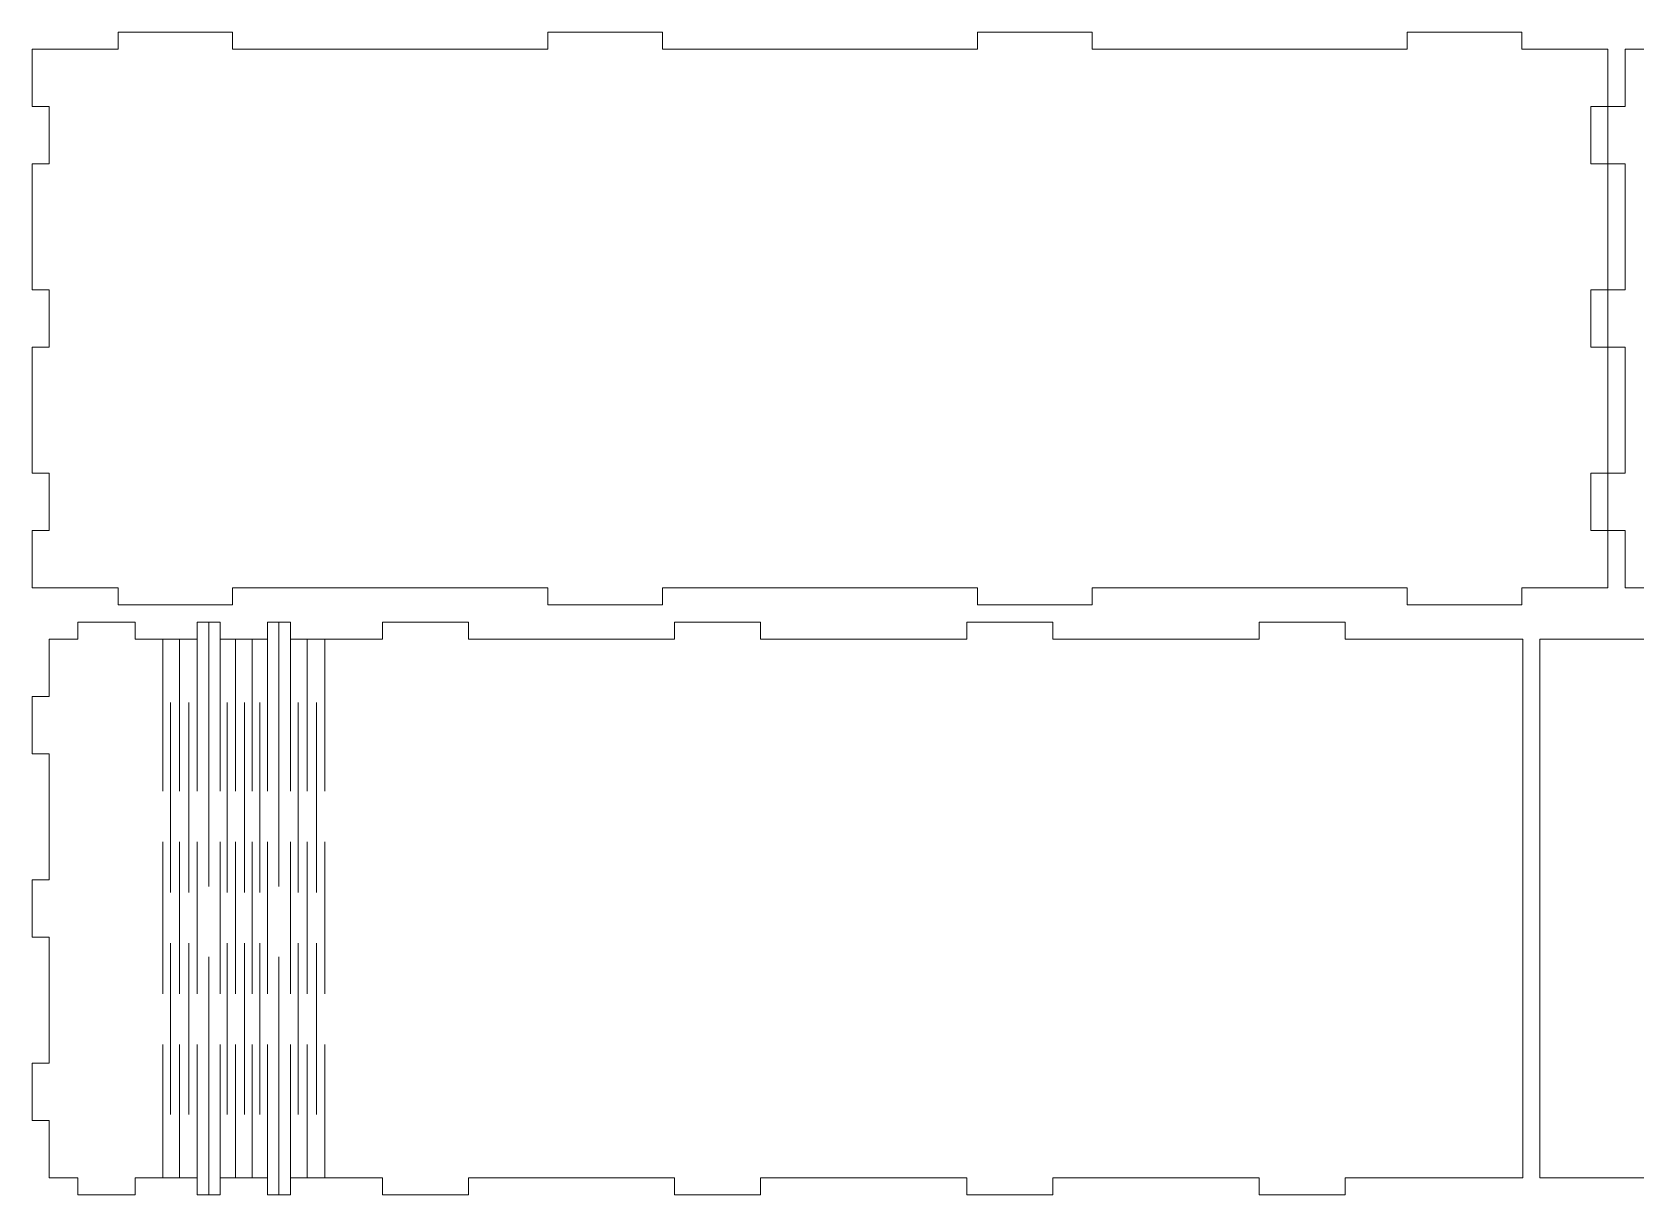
# Model space of a CAD drawing. Header units: millimetres. Extents: x -278 to 278, y -617 to 617.
# Drawn here: x -275 to 4.9, y -617.5 to -414.5 of the extents above; entities that cross this region are included whole.
import ezdxf

# ---------------------------------------------------------------- set-up
doc = ezdxf.new("R2010")
doc.units = ezdxf.units.MM
doc.header["$MEASUREMENT"] = 0
doc.layers.add('Camada 1', color=7, linetype='Continuous')

msp = doc.modelspace()

# ---------------------------------------------------------------- linework, layer by layer
at = {"layer": 'Camada 1', "color": 250, "lineweight": 20}
for points, knots in [([(0.0364, -427.4961), (0.0364, -427.4961), (0.0364, -417.4961), (0.0364, -417.4961), (0.0364, -417.4961), (0.0364, -417.4961), (-14.9636, -417.4961), (-14.9636, -417.4961), (-14.9636, -417.4961), (-14.9636, -417.4961), (-14.9636, -414.4961), (-14.9636, -414.4961), (-14.9636, -414.4961), (-14.9636, -414.4961), (-34.9636, -414.4961), (-34.9636, -414.4961), (-34.9636, -414.4961), (-34.9636, -414.4961), (-34.9636, -417.4961), (-34.9636, -417.4961), (-34.9636, -417.4961), (-34.9636, -417.4961), (-89.9636, -417.4961), (-89.9636, -417.4961), (-89.9636, -417.4961), (-89.9636, -417.4961), (-89.9636, -414.4961), (-89.9636, -414.4961), (-89.9636, -414.4961), (-89.9636, -414.4961), (-109.9636, -414.4961), (-109.9636, -414.4961), (-109.9636, -414.4961), (-109.9636, -414.4961), (-109.9636, -417.4961), (-109.9636, -417.4961), (-109.9636, -417.4961), (-109.9636, -417.4961), (-164.9636, -417.4961), (-164.9636, -417.4961), (-164.9636, -417.4961), (-164.9636, -417.4961), (-164.9636, -414.4961), (-164.9636, -414.4961), (-164.9636, -414.4961), (-164.9636, -414.4961), (-184.9636, -414.4961), (-184.9636, -414.4961), (-184.9636, -414.4961), (-184.9636, -414.4961), (-184.9636, -417.4961), (-184.9636, -417.4961), (-184.9636, -417.4961), (-184.9636, -417.4961), (-239.9636, -417.4961), (-239.9636, -417.4961), (-239.9636, -417.4961), (-239.9636, -417.4961), (-239.9636, -414.4961), (-239.9636, -414.4961), (-239.9636, -414.4961), (-239.9636, -414.4961), (-259.9636, -414.4961), (-259.9636, -414.4961), (-259.9636, -414.4961), (-259.9636, -414.4961), (-259.9636, -417.4961), (-259.9636, -417.4961), (-259.9636, -417.4961), (-259.9636, -417.4961), (-274.9636, -417.4961), (-274.9636, -417.4961), (-274.9636, -417.4961), (-274.9636, -417.4961), (-274.9636, -427.4961), (-274.9636, -427.4961), (-274.9636, -427.4961), (-274.9636, -427.4961), (-271.9636, -427.4961), (-271.9636, -427.4961), (-271.9636, -427.4961), (-271.9636, -427.4961), (-271.9636, -437.4961), (-271.9636, -437.4961), (-271.9636, -437.4961), (-271.9636, -437.4961), (-274.9636, -437.4961), (-274.9636, -437.4961), (-274.9636, -437.4961), (-274.9636, -437.4961), (-274.9636, -459.4961), (-274.9636, -459.4961), (-274.9636, -459.4961), (-274.9636, -459.4961), (-271.9636, -459.4961), (-271.9636, -459.4961), (-271.9636, -459.4961), (-271.9636, -459.4961), (-271.9636, -469.4961), (-271.9636, -469.4961), (-271.9636, -469.4961), (-271.9636, -469.4961), (-274.9636, -469.4961), (-274.9636, -469.4961), (-274.9636, -469.4961), (-274.9636, -469.4961), (-274.9636, -491.4961), (-274.9636, -491.4961), (-274.9636, -491.4961), (-274.9636, -491.4961), (-271.9636, -491.4961), (-271.9636, -491.4961), (-271.9636, -491.4961), (-271.9636, -491.4961), (-271.9636, -501.4961), (-271.9636, -501.4961), (-271.9636, -501.4961), (-271.9636, -501.4961), (-274.9636, -501.4961), (-274.9636, -501.4961), (-274.9636, -501.4961), (-274.9636, -501.4961), (-274.9636, -511.4961), (-274.9636, -511.4961), (-274.9636, -511.4961), (-274.9636, -511.4961), (-259.9636, -511.4961), (-259.9636, -511.4961), (-259.9636, -511.4961), (-259.9636, -511.4961), (-259.9636, -514.4961), (-259.9636, -514.4961), (-259.9636, -514.4961), (-259.9636, -514.4961), (-239.9636, -514.4961), (-239.9636, -514.4961), (-239.9636, -514.4961), (-239.9636, -514.4961), (-239.9636, -511.4961), (-239.9636, -511.4961), (-239.9636, -511.4961), (-239.9636, -511.4961), (-184.9636, -511.4961), (-184.9636, -511.4961), (-184.9636, -511.4961), (-184.9636, -511.4961), (-184.9636, -514.4961), (-184.9636, -514.4961), (-184.9636, -514.4961), (-184.9636, -514.4961), (-164.9636, -514.4961), (-164.9636, -514.4961), (-164.9636, -514.4961), (-164.9636, -514.4961), (-164.9636, -511.4961), (-164.9636, -511.4961), (-164.9636, -511.4961), (-164.9636, -511.4961), (-109.9636, -511.4961), (-109.9636, -511.4961), (-109.9636, -511.4961), (-109.9636, -511.4961), (-109.9636, -514.4961), (-109.9636, -514.4961), (-109.9636, -514.4961), (-109.9636, -514.4961), (-89.9636, -514.4961), (-89.9636, -514.4961), (-89.9636, -514.4961), (-89.9636, -514.4961), (-89.9636, -511.4961), (-89.9636, -511.4961), (-89.9636, -511.4961), (-89.9636, -511.4961), (-34.9636, -511.4961), (-34.9636, -511.4961), (-34.9636, -511.4961), (-34.9636, -511.4961), (-34.9636, -514.4961), (-34.9636, -514.4961), (-34.9636, -514.4961), (-34.9636, -514.4961), (-14.9636, -514.4961), (-14.9636, -514.4961), (-14.9636, -514.4961), (-14.9636, -514.4961), (-14.9636, -511.4961), (-14.9636, -511.4961), (-14.9636, -511.4961), (-14.9636, -511.4961), (0.0364, -511.4961), (0.0364, -511.4961), (0.0364, -511.4961), (0.0364, -511.4961), (0.0364, -501.4961), (0.0364, -501.4961), (0.0364, -501.4961), (0.0364, -501.4961), (-2.9636, -501.4961), (-2.9636, -501.4961), (-2.9636, -501.4961), (-2.9636, -501.4961), (-2.9636, -491.4961), (-2.9636, -491.4961), (-2.9636, -491.4961), (-2.9636, -491.4961), (0.0364, -491.4961), (0.0364, -491.4961), (0.0364, -491.4961), (0.0364, -491.4961), (0.0364, -469.4961), (0.0364, -469.4961), (0.0364, -469.4961), (0.0364, -469.4961), (-2.9636, -469.4961), (-2.9636, -469.4961), (-2.9636, -469.4961), (-2.9636, -469.4961), (-2.9636, -459.4961), (-2.9636, -459.4961), (-2.9636, -459.4961), (-2.9636, -459.4961), (0.0364, -459.4961), (0.0364, -459.4961), (0.0364, -459.4961), (0.0364, -459.4961), (0.0364, -437.4961), (0.0364, -437.4961), (0.0364, -437.4961), (0.0364, -437.4961), (-2.9636, -437.4961), (-2.9636, -437.4961), (-2.9636, -437.4961), (-2.9636, -437.4961), (-2.9636, -427.4961), (-2.9636, -427.4961), (-2.9636, -427.4961), (-2.9636, -427.4961), (0.0364, -427.4961), (0.0364, -427.4961)], [0, 0, 0, 0, 0.01639344, 0.01639344, 0.01639344, 0.01639344, 0.03278689, 0.03278689, 0.03278689, 0.03278689, 0.04918033, 0.04918033, 0.04918033, 0.04918033, 0.06557377, 0.06557377, 0.06557377, 0.06557377, 0.08196721, 0.08196721, 0.08196721, 0.08196721, 0.09836066, 0.09836066, 0.09836066, 0.09836066, 0.1147541, 0.1147541, 0.1147541, 0.1147541, 0.13114754, 0.13114754, 0.13114754, 0.13114754, 0.14754098, 0.14754098, 0.14754098, 0.14754098, 0.16393443, 0.16393443, 0.16393443, 0.16393443, 0.18032787, 0.18032787, 0.18032787, 0.18032787, 0.19672131, 0.19672131, 0.19672131, 0.19672131, 0.21311475, 0.21311475, 0.21311475, 0.21311475, 0.2295082, 0.2295082, 0.2295082, 0.2295082, 0.24590164, 0.24590164, 0.24590164, 0.24590164, 0.26229508, 0.26229508, 0.26229508, 0.26229508, 0.27868852, 0.27868852, 0.27868852, 0.27868852, 0.29508197, 0.29508197, 0.29508197, 0.29508197, 0.31147541, 0.31147541, 0.31147541, 0.31147541, 0.32786885, 0.32786885, 0.32786885, 0.32786885, 0.3442623, 0.3442623, 0.3442623, 0.3442623, 0.36065574, 0.36065574, 0.36065574, 0.36065574, 0.37704918, 0.37704918, 0.37704918, 0.37704918, 0.39344262, 0.39344262, 0.39344262, 0.39344262, 0.40983607, 0.40983607, 0.40983607, 0.40983607, 0.42622951, 0.42622951, 0.42622951, 0.42622951, 0.44262295, 0.44262295, 0.44262295, 0.44262295, 0.45901639, 0.45901639, 0.45901639, 0.45901639, 0.47540984, 0.47540984, 0.47540984, 0.47540984, 0.49180328, 0.49180328, 0.49180328, 0.49180328, 0.50819672, 0.50819672, 0.50819672, 0.50819672, 0.52459016, 0.52459016, 0.52459016, 0.52459016, 0.54098361, 0.54098361, 0.54098361, 0.54098361, 0.55737705, 0.55737705, 0.55737705, 0.55737705, 0.57377049, 0.57377049, 0.57377049, 0.57377049, 0.59016393, 0.59016393, 0.59016393, 0.59016393, 0.60655738, 0.60655738, 0.60655738, 0.60655738, 0.62295082, 0.62295082, 0.62295082, 0.62295082, 0.63934426, 0.63934426, 0.63934426, 0.63934426, 0.6557377, 0.6557377, 0.6557377, 0.6557377, 0.67213115, 0.67213115, 0.67213115, 0.67213115, 0.68852459, 0.68852459, 0.68852459, 0.68852459, 0.70491803, 0.70491803, 0.70491803, 0.70491803, 0.72131148, 0.72131148, 0.72131148, 0.72131148, 0.73770492, 0.73770492, 0.73770492, 0.73770492, 0.75409836, 0.75409836, 0.75409836, 0.75409836, 0.7704918, 0.7704918, 0.7704918, 0.7704918, 0.78688525, 0.78688525, 0.78688525, 0.78688525, 0.80327869, 0.80327869, 0.80327869, 0.80327869, 0.81967213, 0.81967213, 0.81967213, 0.81967213, 0.83606557, 0.83606557, 0.83606557, 0.83606557, 0.85245902, 0.85245902, 0.85245902, 0.85245902, 0.86885246, 0.86885246, 0.86885246, 0.86885246, 0.8852459, 0.8852459, 0.8852459, 0.8852459, 0.90163934, 0.90163934, 0.90163934, 0.90163934, 0.91803279, 0.91803279, 0.91803279, 0.91803279, 0.93442623, 0.93442623, 0.93442623, 0.93442623, 0.95081967, 0.95081967, 0.95081967, 0.95081967, 0.96721311, 0.96721311, 0.96721311, 0.96721311, 1, 1, 1, 1]), ([(136.6164, -469.4961), (136.6164, -469.4961), (136.6164, -459.4961), (136.6164, -459.4961), (136.6164, -459.4961), (136.6164, -459.4961), (133.6164, -459.4961), (133.6164, -459.4961), (133.6164, -459.4961), (133.6164, -459.4961), (133.6164, -437.4961), (133.6164, -437.4961), (133.6164, -437.4961), (133.6164, -437.4961), (136.6164, -437.4961), (136.6164, -437.4961), (136.6164, -437.4961), (136.6164, -437.4961), (136.6164, -427.4961), (136.6164, -427.4961), (136.6164, -427.4961), (136.6164, -427.4961), (133.6164, -427.4961), (133.6164, -427.4961), (133.6164, -427.4961), (133.6164, -427.4961), (133.6164, -417.4961), (133.6164, -417.4961), (133.6164, -417.4961), (133.6164, -417.4961), (126.6164, -417.4961), (126.6164, -417.4961), (126.6164, -417.4961), (126.6164, -417.4961), (126.6164, -414.4961), (126.6164, -414.4961), (126.6164, -414.4961), (126.6164, -414.4961), (111.6164, -414.4961), (111.6164, -414.4961), (111.6164, -414.4961), (111.6164, -414.4961), (111.6164, -417.4961), (111.6164, -417.4961), (111.6164, -417.4961), (77.2712, -417.4961), (59.3816, -417.4961), (25.0364, -417.4961), (25.0364, -417.4961), (25.0364, -417.4961), (25.0364, -414.4961), (25.0364, -414.4961), (25.0364, -414.4961), (25.0364, -414.4961), (10.0364, -414.4961), (10.0364, -414.4961), (10.0364, -414.4961), (10.0364, -414.4961), (10.0364, -417.4961), (10.0364, -417.4961), (10.0364, -417.4961), (10.0364, -417.4961), (3.0364, -417.4961), (3.0364, -417.4961), (3.0364, -417.4961), (3.0364, -417.4961), (3.0364, -427.4961), (3.0364, -427.4961), (3.0364, -427.4961), (3.0364, -427.4961), (0.0364, -427.4961), (0.0364, -427.4961), (0.0364, -427.4961), (0.0364, -427.4961), (0.0364, -437.4961), (0.0364, -437.4961), (0.0364, -437.4961), (0.0364, -437.4961), (3.0364, -437.4961), (3.0364, -437.4961), (3.0364, -437.4961), (3.0364, -437.4961), (3.0364, -459.4961), (3.0364, -459.4961), (3.0364, -459.4961), (3.0364, -459.4961), (0.0364, -459.4961), (0.0364, -459.4961), (0.0364, -459.4961), (0.0364, -459.4961), (0.0364, -469.4961), (0.0364, -469.4961), (0.0364, -469.4961), (0.0364, -469.4961), (3.0364, -469.4961), (3.0364, -469.4961), (3.0364, -469.4961), (3.0364, -469.4961), (3.0364, -491.4961), (3.0364, -491.4961), (3.0364, -491.4961), (3.0364, -491.4961), (0.0364, -491.4961), (0.0364, -491.4961), (0.0364, -491.4961), (0.0364, -491.4961), (0.0364, -501.4961), (0.0364, -501.4961), (0.0364, -501.4961), (0.0364, -501.4961), (3.0364, -501.4961), (3.0364, -501.4961), (3.0364, -501.4961), (3.0364, -501.4961), (3.0364, -511.4961), (3.0364, -511.4961), (3.0364, -511.4961), (3.0364, -511.4961), (10.0364, -511.4961), (10.0364, -511.4961), (10.0364, -511.4961), (10.0364, -511.4961), (10.0364, -514.4961), (10.0364, -514.4961), (10.0364, -514.4961), (10.0364, -514.4961), (25.0364, -514.4961), (25.0364, -514.4961), (25.0364, -514.4961), (25.0364, -514.4961), (25.0364, -511.4961), (25.0364, -511.4961), (25.0364, -511.4961), (59.3816, -511.4961), (77.2712, -511.4961), (111.6164, -511.4961), (111.6164, -511.4961), (111.6164, -511.4961), (111.6164, -514.4961), (111.6164, -514.4961), (111.6164, -514.4961), (111.6164, -514.4961), (126.6164, -514.4961), (126.6164, -514.4961), (126.6164, -514.4961), (126.6164, -514.4961), (126.6164, -511.4961), (126.6164, -511.4961), (126.6164, -511.4961), (126.6164, -511.4961), (133.6164, -511.4961), (133.6164, -511.4961), (133.6164, -511.4961), (133.6164, -511.4961), (133.6164, -501.4961), (133.6164, -501.4961), (133.6164, -501.4961), (133.6164, -501.4961), (136.6164, -501.4961), (136.6164, -501.4961), (136.6164, -501.4961), (136.6164, -501.4961), (136.6164, -491.4961), (136.6164, -491.4961), (136.6164, -491.4961), (136.6164, -491.4961), (133.6164, -491.4961), (133.6164, -491.4961), (133.6164, -491.4961), (133.6164, -491.4961), (133.6164, -469.4961), (133.6164, -469.4961), (133.6164, -469.4961), (133.6164, -469.4961), (136.6164, -469.4961), (136.6164, -469.4961)], [0, 0, 0, 0, 0.02222222, 0.02222222, 0.02222222, 0.02222222, 0.04444444, 0.04444444, 0.04444444, 0.04444444, 0.06666667, 0.06666667, 0.06666667, 0.06666667, 0.08888889, 0.08888889, 0.08888889, 0.08888889, 0.11111111, 0.11111111, 0.11111111, 0.11111111, 0.13333333, 0.13333333, 0.13333333, 0.13333333, 0.15555556, 0.15555556, 0.15555556, 0.15555556, 0.17777778, 0.17777778, 0.17777778, 0.17777778, 0.2, 0.2, 0.2, 0.2, 0.22222222, 0.22222222, 0.22222222, 0.22222222, 0.24444444, 0.24444444, 0.24444444, 0.24444444, 0.26666667, 0.26666667, 0.26666667, 0.26666667, 0.28888889, 0.28888889, 0.28888889, 0.28888889, 0.31111111, 0.31111111, 0.31111111, 0.31111111, 0.33333333, 0.33333333, 0.33333333, 0.33333333, 0.35555556, 0.35555556, 0.35555556, 0.35555556, 0.37777778, 0.37777778, 0.37777778, 0.37777778, 0.4, 0.4, 0.4, 0.4, 0.42222222, 0.42222222, 0.42222222, 0.42222222, 0.44444444, 0.44444444, 0.44444444, 0.44444444, 0.46666667, 0.46666667, 0.46666667, 0.46666667, 0.48888889, 0.48888889, 0.48888889, 0.48888889, 0.51111111, 0.51111111, 0.51111111, 0.51111111, 0.53333333, 0.53333333, 0.53333333, 0.53333333, 0.55555556, 0.55555556, 0.55555556, 0.55555556, 0.57777778, 0.57777778, 0.57777778, 0.57777778, 0.6, 0.6, 0.6, 0.6, 0.62222222, 0.62222222, 0.62222222, 0.62222222, 0.64444444, 0.64444444, 0.64444444, 0.64444444, 0.66666667, 0.66666667, 0.66666667, 0.66666667, 0.68888889, 0.68888889, 0.68888889, 0.68888889, 0.71111111, 0.71111111, 0.71111111, 0.71111111, 0.73333333, 0.73333333, 0.73333333, 0.73333333, 0.75555556, 0.75555556, 0.75555556, 0.75555556, 0.77777778, 0.77777778, 0.77777778, 0.77777778, 0.8, 0.8, 0.8, 0.8, 0.82222222, 0.82222222, 0.82222222, 0.82222222, 0.84444444, 0.84444444, 0.84444444, 0.84444444, 0.86666667, 0.86666667, 0.86666667, 0.86666667, 0.88888889, 0.88888889, 0.88888889, 0.88888889, 0.91111111, 0.91111111, 0.91111111, 0.91111111, 0.93333333, 0.93333333, 0.93333333, 0.93333333, 0.95555556, 0.95555556, 0.95555556, 0.95555556, 1, 1, 1, 1]), ([(-271.9636, -604.4961), (-271.9636, -604.4961), (-271.9636, -614.4961), (-271.9636, -614.4961), (-271.9636, -614.4961), (-271.9636, -614.4961), (-266.9636, -614.4961), (-266.9636, -614.4961), (-266.9636, -614.4961), (-266.9636, -614.4961), (-266.9636, -617.4961), (-266.9636, -617.4961), (-266.9636, -617.4961), (-266.9636, -617.4961), (-256.9636, -617.4961), (-256.9636, -617.4961), (-256.9636, -617.4961), (-256.9636, -617.4961), (-256.9636, -614.4961), (-256.9636, -614.4961), (-256.9636, -614.4961), (-256.9636, -614.4961), (-246.1333, -614.4961), (-246.1333, -614.4961), (-246.1333, -614.4961), (-246.1333, -614.4961), (-246.1333, -617.4961), (-246.1333, -617.4961), (-246.1333, -617.4961), (-246.1333, -617.4961), (-242.1139, -617.4961), (-242.1139, -617.4961), (-242.1139, -617.4961), (-242.1139, -617.4961), (-242.1139, -614.4961), (-242.1139, -614.4961), (-242.1139, -614.4961), (-242.1139, -614.4961), (-233.8896, -614.4961), (-233.8896, -614.4961), (-233.8896, -614.4961), (-233.8896, -614.4961), (-233.8896, -617.4961), (-233.8896, -617.4961), (-233.8896, -617.4961), (-233.8896, -617.4961), (-229.8702, -617.4961), (-229.8702, -617.4961), (-229.8702, -617.4961), (-229.8702, -617.4961), (-229.8702, -614.4961), (-229.8702, -614.4961), (-229.8702, -614.4961), (-229.8702, -614.4961), (-213.8253, -614.4961), (-213.8253, -614.4961), (-213.8253, -614.4961), (-213.8253, -614.4961), (-213.8253, -617.4961), (-213.8253, -617.4961), (-213.8253, -617.4961), (-213.8253, -617.4961), (-198.8253, -617.4961), (-198.8253, -617.4961), (-198.8253, -617.4961), (-198.8253, -617.4961), (-198.8253, -614.4961), (-198.8253, -614.4961), (-198.8253, -614.4961), (-198.8253, -614.4961), (-162.8253, -614.4961), (-162.8253, -614.4961), (-162.8253, -614.4961), (-162.8253, -614.4961), (-162.8253, -617.4961), (-162.8253, -617.4961), (-162.8253, -617.4961), (-162.8253, -617.4961), (-147.8253, -617.4961), (-147.8253, -617.4961), (-147.8253, -617.4961), (-147.8253, -617.4961), (-147.8253, -614.4961), (-147.8253, -614.4961), (-147.8253, -614.4961), (-147.8253, -614.4961), (-111.8253, -614.4961), (-111.8253, -614.4961), (-111.8253, -614.4961), (-111.8253, -614.4961), (-111.8253, -617.4961), (-111.8253, -617.4961), (-111.8253, -617.4961), (-111.8253, -617.4961), (-96.8253, -617.4961), (-96.8253, -617.4961), (-96.8253, -617.4961), (-96.8253, -617.4961), (-96.8253, -614.4961), (-96.8253, -614.4961), (-96.8253, -614.4961), (-96.8253, -614.4961), (-60.8253, -614.4961), (-60.8253, -614.4961), (-60.8253, -614.4961), (-60.8253, -614.4961), (-60.8253, -617.4961), (-60.8253, -617.4961), (-60.8253, -617.4961), (-60.8253, -617.4961), (-45.8253, -617.4961), (-45.8253, -617.4961), (-45.8253, -617.4961), (-45.8253, -617.4961), (-45.8253, -614.4961), (-45.8253, -614.4961), (-45.8253, -614.4961), (-21.6729, -614.4961), (-37.1387, -614.4961), (-14.8253, -614.4961), (-14.8253, -614.4961), (-14.8253, -583.265), (-14.8253, -551.7272), (-14.8253, -520.4961), (-14.8253, -520.4961), (-37.1387, -520.4961), (-21.6729, -520.4961), (-45.8253, -520.4961), (-45.8253, -520.4961), (-45.8253, -520.4961), (-45.8253, -517.4961), (-45.8253, -517.4961), (-45.8253, -517.4961), (-45.8253, -517.4961), (-60.8253, -517.4961), (-60.8253, -517.4961), (-60.8253, -517.4961), (-60.8253, -517.4961), (-60.8253, -520.4961), (-60.8253, -520.4961), (-60.8253, -520.4961), (-60.8253, -520.4961), (-96.8253, -520.4961), (-96.8253, -520.4961), (-96.8253, -520.4961), (-96.8253, -520.4961), (-96.8253, -517.4961), (-96.8253, -517.4961), (-96.8253, -517.4961), (-96.8253, -517.4961), (-111.8253, -517.4961), (-111.8253, -517.4961), (-111.8253, -517.4961), (-111.8253, -517.4961), (-111.8253, -520.4961), (-111.8253, -520.4961), (-111.8253, -520.4961), (-111.8253, -520.4961), (-147.8253, -520.4961), (-147.8253, -520.4961), (-147.8253, -520.4961), (-147.8253, -520.4961), (-147.8253, -517.4961), (-147.8253, -517.4961), (-147.8253, -517.4961), (-147.8253, -517.4961), (-162.8253, -517.4961), (-162.8253, -517.4961), (-162.8253, -517.4961), (-162.8253, -517.4961), (-162.8253, -520.4961), (-162.8253, -520.4961), (-162.8253, -520.4961), (-162.8253, -520.4961), (-198.8253, -520.4961), (-198.8253, -520.4961), (-198.8253, -520.4961), (-198.8253, -520.4961), (-198.8253, -517.4961), (-198.8253, -517.4961), (-198.8253, -517.4961), (-198.8253, -517.4961), (-213.8253, -517.4961), (-213.8253, -517.4961), (-213.8253, -517.4961), (-213.8253, -517.4961), (-213.8253, -520.4961), (-213.8253, -520.4961), (-213.8253, -520.4961), (-213.8253, -520.4961), (-229.8702, -520.4961), (-229.8702, -520.4961), (-229.8702, -520.4961), (-229.8702, -520.4961), (-229.8702, -517.4961), (-229.8702, -517.4961), (-229.8702, -517.4961), (-229.8702, -517.4961), (-233.8896, -517.4961), (-233.8896, -517.4961), (-233.8896, -517.4961), (-233.8896, -517.4961), (-233.8896, -520.4961), (-233.8896, -520.4961), (-233.8896, -520.4961), (-233.8896, -520.4961), (-242.1139, -520.4961), (-242.1139, -520.4961), (-242.1139, -520.4961), (-242.1139, -520.4961), (-242.1139, -517.4961), (-242.1139, -517.4961), (-242.1139, -517.4961), (-242.1139, -517.4961), (-246.1333, -517.4961), (-246.1333, -517.4961), (-246.1333, -517.4961), (-246.1333, -517.4961), (-246.1333, -520.4961), (-246.1333, -520.4961), (-246.1333, -520.4961), (-246.1333, -520.4961), (-256.9636, -520.4961), (-256.9636, -520.4961), (-256.9636, -520.4961), (-256.9636, -520.4961), (-256.9636, -517.4961), (-256.9636, -517.4961), (-256.9636, -517.4961), (-256.9636, -517.4961), (-266.9636, -517.4961), (-266.9636, -517.4961), (-266.9636, -517.4961), (-266.9636, -517.4961), (-266.9636, -520.4961), (-266.9636, -520.4961), (-266.9636, -520.4961), (-266.9636, -520.4961), (-271.9636, -520.4961), (-271.9636, -520.4961), (-271.9636, -520.4961), (-271.9636, -520.4961), (-271.9636, -530.4961), (-271.9636, -530.4961), (-271.9636, -530.4961), (-271.9636, -530.4961), (-274.9636, -530.4961), (-274.9636, -530.4961), (-274.9636, -530.4961), (-274.9636, -530.4961), (-274.9636, -540.4961), (-274.9636, -540.4961), (-274.9636, -540.4961), (-274.9636, -540.4961), (-271.9636, -540.4961), (-271.9636, -540.4961), (-271.9636, -540.4961), (-271.9636, -540.4961), (-271.9636, -562.4961), (-271.9636, -562.4961), (-271.9636, -562.4961), (-271.9636, -562.4961), (-274.9636, -562.4961), (-274.9636, -562.4961), (-274.9636, -562.4961), (-274.9636, -562.4961), (-274.9636, -572.4961), (-274.9636, -572.4961), (-274.9636, -572.4961), (-274.9636, -572.4961), (-271.9636, -572.4961), (-271.9636, -572.4961), (-271.9636, -572.4961), (-271.9636, -572.4961), (-271.9636, -594.4961), (-271.9636, -594.4961), (-271.9636, -594.4961), (-271.9636, -594.4961), (-274.9636, -594.4961), (-274.9636, -594.4961), (-274.9636, -594.4961), (-274.9636, -594.4961), (-274.9636, -604.4961), (-274.9636, -604.4961), (-274.9636, -604.4961), (-274.9636, -604.4961), (-271.9636, -604.4961), (-271.9636, -604.4961)], [0, 0, 0, 0, 0.01369863, 0.01369863, 0.01369863, 0.01369863, 0.02739726, 0.02739726, 0.02739726, 0.02739726, 0.04109589, 0.04109589, 0.04109589, 0.04109589, 0.05479452, 0.05479452, 0.05479452, 0.05479452, 0.06849315, 0.06849315, 0.06849315, 0.06849315, 0.08219178, 0.08219178, 0.08219178, 0.08219178, 0.09589041, 0.09589041, 0.09589041, 0.09589041, 0.10958904, 0.10958904, 0.10958904, 0.10958904, 0.12328767, 0.12328767, 0.12328767, 0.12328767, 0.1369863, 0.1369863, 0.1369863, 0.1369863, 0.15068493, 0.15068493, 0.15068493, 0.15068493, 0.16438356, 0.16438356, 0.16438356, 0.16438356, 0.17808219, 0.17808219, 0.17808219, 0.17808219, 0.19178082, 0.19178082, 0.19178082, 0.19178082, 0.20547945, 0.20547945, 0.20547945, 0.20547945, 0.21917808, 0.21917808, 0.21917808, 0.21917808, 0.23287671, 0.23287671, 0.23287671, 0.23287671, 0.24657534, 0.24657534, 0.24657534, 0.24657534, 0.26027397, 0.26027397, 0.26027397, 0.26027397, 0.2739726, 0.2739726, 0.2739726, 0.2739726, 0.28767123, 0.28767123, 0.28767123, 0.28767123, 0.30136986, 0.30136986, 0.30136986, 0.30136986, 0.31506849, 0.31506849, 0.31506849, 0.31506849, 0.32876712, 0.32876712, 0.32876712, 0.32876712, 0.34246575, 0.34246575, 0.34246575, 0.34246575, 0.35616438, 0.35616438, 0.35616438, 0.35616438, 0.36986301, 0.36986301, 0.36986301, 0.36986301, 0.38356164, 0.38356164, 0.38356164, 0.38356164, 0.39726027, 0.39726027, 0.39726027, 0.39726027, 0.4109589, 0.4109589, 0.4109589, 0.4109589, 0.42465753, 0.42465753, 0.42465753, 0.42465753, 0.43835616, 0.43835616, 0.43835616, 0.43835616, 0.45205479, 0.45205479, 0.45205479, 0.45205479, 0.46575342, 0.46575342, 0.46575342, 0.46575342, 0.47945205, 0.47945205, 0.47945205, 0.47945205, 0.49315068, 0.49315068, 0.49315068, 0.49315068, 0.50684932, 0.50684932, 0.50684932, 0.50684932, 0.52054795, 0.52054795, 0.52054795, 0.52054795, 0.53424658, 0.53424658, 0.53424658, 0.53424658, 0.54794521, 0.54794521, 0.54794521, 0.54794521, 0.56164384, 0.56164384, 0.56164384, 0.56164384, 0.57534247, 0.57534247, 0.57534247, 0.57534247, 0.5890411, 0.5890411, 0.5890411, 0.5890411, 0.60273973, 0.60273973, 0.60273973, 0.60273973, 0.61643836, 0.61643836, 0.61643836, 0.61643836, 0.63013699, 0.63013699, 0.63013699, 0.63013699, 0.64383562, 0.64383562, 0.64383562, 0.64383562, 0.65753425, 0.65753425, 0.65753425, 0.65753425, 0.67123288, 0.67123288, 0.67123288, 0.67123288, 0.68493151, 0.68493151, 0.68493151, 0.68493151, 0.69863014, 0.69863014, 0.69863014, 0.69863014, 0.71232877, 0.71232877, 0.71232877, 0.71232877, 0.7260274, 0.7260274, 0.7260274, 0.7260274, 0.73972603, 0.73972603, 0.73972603, 0.73972603, 0.75342466, 0.75342466, 0.75342466, 0.75342466, 0.76712329, 0.76712329, 0.76712329, 0.76712329, 0.78082192, 0.78082192, 0.78082192, 0.78082192, 0.79452055, 0.79452055, 0.79452055, 0.79452055, 0.80821918, 0.80821918, 0.80821918, 0.80821918, 0.82191781, 0.82191781, 0.82191781, 0.82191781, 0.83561644, 0.83561644, 0.83561644, 0.83561644, 0.84931507, 0.84931507, 0.84931507, 0.84931507, 0.8630137, 0.8630137, 0.8630137, 0.8630137, 0.87671233, 0.87671233, 0.87671233, 0.87671233, 0.89041096, 0.89041096, 0.89041096, 0.89041096, 0.90410959, 0.90410959, 0.90410959, 0.90410959, 0.91780822, 0.91780822, 0.91780822, 0.91780822, 0.93150685, 0.93150685, 0.93150685, 0.93150685, 0.94520548, 0.94520548, 0.94520548, 0.94520548, 0.95890411, 0.95890411, 0.95890411, 0.95890411, 0.97260274, 0.97260274, 0.97260274, 0.97260274, 1, 1, 1, 1]), ([(245.313, -604.4961), (245.313, -604.4961), (245.313, -614.4961), (245.313, -614.4961), (245.313, -614.4961), (245.313, -614.4961), (240.313, -614.4961), (240.313, -614.4961), (240.313, -614.4961), (240.313, -614.4961), (240.313, -617.4961), (240.313, -617.4961), (240.313, -617.4961), (240.313, -617.4961), (230.313, -617.4961), (230.313, -617.4961), (230.313, -617.4961), (230.313, -617.4961), (230.313, -614.4961), (230.313, -614.4961), (230.313, -614.4961), (230.313, -614.4961), (219.4827, -614.4961), (219.4827, -614.4961), (219.4827, -614.4961), (219.4827, -614.4961), (219.4827, -617.4961), (219.4827, -617.4961), (219.4827, -617.4961), (219.4827, -617.4961), (215.4633, -617.4961), (215.4633, -617.4961), (215.4633, -617.4961), (215.4633, -617.4961), (215.4633, -614.4961), (215.4633, -614.4961), (215.4633, -614.4961), (215.4633, -614.4961), (207.239, -614.4961), (207.239, -614.4961), (207.239, -614.4961), (207.239, -614.4961), (207.239, -617.4961), (207.239, -617.4961), (207.239, -617.4961), (207.239, -617.4961), (203.2196, -617.4961), (203.2196, -617.4961), (203.2196, -617.4961), (203.2196, -617.4961), (203.2196, -614.4961), (203.2196, -614.4961), (203.2196, -614.4961), (203.2196, -614.4961), (187.1747, -614.4961), (187.1747, -614.4961), (187.1747, -614.4961), (187.1747, -614.4961), (187.1747, -617.4961), (187.1747, -617.4961), (187.1747, -617.4961), (187.1747, -617.4961), (172.1747, -617.4961), (172.1747, -617.4961), (172.1747, -617.4961), (172.1747, -617.4961), (172.1747, -614.4961), (172.1747, -614.4961), (172.1747, -614.4961), (172.1747, -614.4961), (136.1747, -614.4961), (136.1747, -614.4961), (136.1747, -614.4961), (136.1747, -614.4961), (136.1747, -617.4961), (136.1747, -617.4961), (136.1747, -617.4961), (136.1747, -617.4961), (121.1747, -617.4961), (121.1747, -617.4961), (121.1747, -617.4961), (121.1747, -617.4961), (121.1747, -614.4961), (121.1747, -614.4961), (121.1747, -614.4961), (121.1747, -614.4961), (85.1747, -614.4961), (85.1747, -614.4961), (85.1747, -614.4961), (85.1747, -614.4961), (85.1747, -617.4961), (85.1747, -617.4961), (85.1747, -617.4961), (85.1747, -617.4961), (70.1747, -617.4961), (70.1747, -617.4961), (70.1747, -617.4961), (70.1747, -617.4961), (70.1747, -614.4961), (70.1747, -614.4961), (70.1747, -614.4961), (70.1747, -614.4961), (34.1747, -614.4961), (34.1747, -614.4961), (34.1747, -614.4961), (34.1747, -614.4961), (34.1747, -617.4961), (34.1747, -617.4961), (34.1747, -617.4961), (34.1747, -617.4961), (19.1747, -617.4961), (19.1747, -617.4961), (19.1747, -617.4961), (19.1747, -617.4961), (19.1747, -614.4961), (19.1747, -614.4961), (19.1747, -614.4961), (-4.9777, -614.4961), (10.4881, -614.4961), (-11.8253, -614.4961), (-11.8253, -614.4961), (-11.8253, -583.265), (-11.8253, -551.7272), (-11.8253, -520.4961), (-11.8253, -520.4961), (10.4881, -520.4961), (-4.9777, -520.4961), (19.1747, -520.4961), (19.1747, -520.4961), (19.1747, -520.4961), (19.1747, -517.4961), (19.1747, -517.4961), (19.1747, -517.4961), (19.1747, -517.4961), (34.1747, -517.4961), (34.1747, -517.4961), (34.1747, -517.4961), (34.1747, -517.4961), (34.1747, -520.4961), (34.1747, -520.4961), (34.1747, -520.4961), (34.1747, -520.4961), (70.1747, -520.4961), (70.1747, -520.4961), (70.1747, -520.4961), (70.1747, -520.4961), (70.1747, -517.4961), (70.1747, -517.4961), (70.1747, -517.4961), (70.1747, -517.4961), (85.1747, -517.4961), (85.1747, -517.4961), (85.1747, -517.4961), (85.1747, -517.4961), (85.1747, -520.4961), (85.1747, -520.4961), (85.1747, -520.4961), (85.1747, -520.4961), (121.1747, -520.4961), (121.1747, -520.4961), (121.1747, -520.4961), (121.1747, -520.4961), (121.1747, -517.4961), (121.1747, -517.4961), (121.1747, -517.4961), (121.1747, -517.4961), (136.1747, -517.4961), (136.1747, -517.4961), (136.1747, -517.4961), (136.1747, -517.4961), (136.1747, -520.4961), (136.1747, -520.4961), (136.1747, -520.4961), (136.1747, -520.4961), (172.1747, -520.4961), (172.1747, -520.4961), (172.1747, -520.4961), (172.1747, -520.4961), (172.1747, -517.4961), (172.1747, -517.4961), (172.1747, -517.4961), (172.1747, -517.4961), (187.1747, -517.4961), (187.1747, -517.4961), (187.1747, -517.4961), (187.1747, -517.4961), (187.1747, -520.4961), (187.1747, -520.4961), (187.1747, -520.4961), (187.1747, -520.4961), (203.2196, -520.4961), (203.2196, -520.4961), (203.2196, -520.4961), (203.2196, -520.4961), (203.2196, -517.4961), (203.2196, -517.4961), (203.2196, -517.4961), (203.2196, -517.4961), (207.239, -517.4961), (207.239, -517.4961), (207.239, -517.4961), (207.239, -517.4961), (207.239, -520.4961), (207.239, -520.4961), (207.239, -520.4961), (207.239, -520.4961), (215.4633, -520.4961), (215.4633, -520.4961), (215.4633, -520.4961), (215.4633, -520.4961), (215.4633, -517.4961), (215.4633, -517.4961), (215.4633, -517.4961), (215.4633, -517.4961), (219.4827, -517.4961), (219.4827, -517.4961), (219.4827, -517.4961), (219.4827, -517.4961), (219.4827, -520.4961), (219.4827, -520.4961), (219.4827, -520.4961), (219.4827, -520.4961), (230.313, -520.4961), (230.313, -520.4961), (230.313, -520.4961), (230.313, -520.4961), (230.313, -517.4961), (230.313, -517.4961), (230.313, -517.4961), (230.313, -517.4961), (240.313, -517.4961), (240.313, -517.4961), (240.313, -517.4961), (240.313, -517.4961), (240.313, -520.4961), (240.313, -520.4961), (240.313, -520.4961), (240.313, -520.4961), (245.313, -520.4961), (245.313, -520.4961), (245.313, -520.4961), (245.313, -520.4961), (245.313, -530.4961), (245.313, -530.4961), (245.313, -530.4961), (245.313, -530.4961), (248.313, -530.4961), (248.313, -530.4961), (248.313, -530.4961), (248.313, -530.4961), (248.313, -540.4961), (248.313, -540.4961), (248.313, -540.4961), (248.313, -540.4961), (245.313, -540.4961), (245.313, -540.4961), (245.313, -540.4961), (245.313, -540.4961), (245.313, -562.4961), (245.313, -562.4961), (245.313, -562.4961), (245.313, -562.4961), (248.313, -562.4961), (248.313, -562.4961), (248.313, -562.4961), (248.313, -562.4961), (248.313, -572.4961), (248.313, -572.4961), (248.313, -572.4961), (248.313, -572.4961), (245.313, -572.4961), (245.313, -572.4961), (245.313, -572.4961), (245.313, -572.4961), (245.313, -594.4961), (245.313, -594.4961), (245.313, -594.4961), (245.313, -594.4961), (248.313, -594.4961), (248.313, -594.4961), (248.313, -594.4961), (248.313, -594.4961), (248.313, -604.4961), (248.313, -604.4961), (248.313, -604.4961), (248.313, -604.4961), (245.313, -604.4961), (245.313, -604.4961)], [0, 0, 0, 0, 0.01369863, 0.01369863, 0.01369863, 0.01369863, 0.02739726, 0.02739726, 0.02739726, 0.02739726, 0.04109589, 0.04109589, 0.04109589, 0.04109589, 0.05479452, 0.05479452, 0.05479452, 0.05479452, 0.06849315, 0.06849315, 0.06849315, 0.06849315, 0.08219178, 0.08219178, 0.08219178, 0.08219178, 0.09589041, 0.09589041, 0.09589041, 0.09589041, 0.10958904, 0.10958904, 0.10958904, 0.10958904, 0.12328767, 0.12328767, 0.12328767, 0.12328767, 0.1369863, 0.1369863, 0.1369863, 0.1369863, 0.15068493, 0.15068493, 0.15068493, 0.15068493, 0.16438356, 0.16438356, 0.16438356, 0.16438356, 0.17808219, 0.17808219, 0.17808219, 0.17808219, 0.19178082, 0.19178082, 0.19178082, 0.19178082, 0.20547945, 0.20547945, 0.20547945, 0.20547945, 0.21917808, 0.21917808, 0.21917808, 0.21917808, 0.23287671, 0.23287671, 0.23287671, 0.23287671, 0.24657534, 0.24657534, 0.24657534, 0.24657534, 0.26027397, 0.26027397, 0.26027397, 0.26027397, 0.2739726, 0.2739726, 0.2739726, 0.2739726, 0.28767123, 0.28767123, 0.28767123, 0.28767123, 0.30136986, 0.30136986, 0.30136986, 0.30136986, 0.31506849, 0.31506849, 0.31506849, 0.31506849, 0.32876712, 0.32876712, 0.32876712, 0.32876712, 0.34246575, 0.34246575, 0.34246575, 0.34246575, 0.35616438, 0.35616438, 0.35616438, 0.35616438, 0.36986301, 0.36986301, 0.36986301, 0.36986301, 0.38356164, 0.38356164, 0.38356164, 0.38356164, 0.39726027, 0.39726027, 0.39726027, 0.39726027, 0.4109589, 0.4109589, 0.4109589, 0.4109589, 0.42465753, 0.42465753, 0.42465753, 0.42465753, 0.43835616, 0.43835616, 0.43835616, 0.43835616, 0.45205479, 0.45205479, 0.45205479, 0.45205479, 0.46575342, 0.46575342, 0.46575342, 0.46575342, 0.47945205, 0.47945205, 0.47945205, 0.47945205, 0.49315068, 0.49315068, 0.49315068, 0.49315068, 0.50684932, 0.50684932, 0.50684932, 0.50684932, 0.52054795, 0.52054795, 0.52054795, 0.52054795, 0.53424658, 0.53424658, 0.53424658, 0.53424658, 0.54794521, 0.54794521, 0.54794521, 0.54794521, 0.56164384, 0.56164384, 0.56164384, 0.56164384, 0.57534247, 0.57534247, 0.57534247, 0.57534247, 0.5890411, 0.5890411, 0.5890411, 0.5890411, 0.60273973, 0.60273973, 0.60273973, 0.60273973, 0.61643836, 0.61643836, 0.61643836, 0.61643836, 0.63013699, 0.63013699, 0.63013699, 0.63013699, 0.64383562, 0.64383562, 0.64383562, 0.64383562, 0.65753425, 0.65753425, 0.65753425, 0.65753425, 0.67123288, 0.67123288, 0.67123288, 0.67123288, 0.68493151, 0.68493151, 0.68493151, 0.68493151, 0.69863014, 0.69863014, 0.69863014, 0.69863014, 0.71232877, 0.71232877, 0.71232877, 0.71232877, 0.7260274, 0.7260274, 0.7260274, 0.7260274, 0.73972603, 0.73972603, 0.73972603, 0.73972603, 0.75342466, 0.75342466, 0.75342466, 0.75342466, 0.76712329, 0.76712329, 0.76712329, 0.76712329, 0.78082192, 0.78082192, 0.78082192, 0.78082192, 0.79452055, 0.79452055, 0.79452055, 0.79452055, 0.80821918, 0.80821918, 0.80821918, 0.80821918, 0.82191781, 0.82191781, 0.82191781, 0.82191781, 0.83561644, 0.83561644, 0.83561644, 0.83561644, 0.84931507, 0.84931507, 0.84931507, 0.84931507, 0.8630137, 0.8630137, 0.8630137, 0.8630137, 0.87671233, 0.87671233, 0.87671233, 0.87671233, 0.89041096, 0.89041096, 0.89041096, 0.89041096, 0.90410959, 0.90410959, 0.90410959, 0.90410959, 0.91780822, 0.91780822, 0.91780822, 0.91780822, 0.93150685, 0.93150685, 0.93150685, 0.93150685, 0.94520548, 0.94520548, 0.94520548, 0.94520548, 0.95890411, 0.95890411, 0.95890411, 0.95890411, 0.97260274, 0.97260274, 0.97260274, 0.97260274, 1, 1, 1, 1])]:
    msp.add_open_spline(points, degree=3, knots=knots, dxfattribs=at)
for points in [[(-244.1236, -517.4961), (-244.1236, -517.4961), (-244.1236, -563.6262), (-244.1236, -563.6262)], [(-231.8799, -517.4961), (-231.8799, -517.4961), (-231.8799, -563.6262), (-231.8799, -563.6262)], [(-252.1343, -520.4961), (-252.1343, -520.4961), (-252.1343, -547.0268), (-252.1343, -547.0268)], [(-249.2394, -520.4961), (-249.2394, -520.4961), (-249.2394, -547.0268), (-249.2394, -547.0268)], [(-246.1286, -520.4961), (-246.1286, -520.4961), (-246.1286, -547.0268), (-246.1286, -547.0268)], [(-242.1139, -520.4961), (-242.1139, -520.4961), (-242.1139, -547.0268), (-242.1139, -547.0268)], [(-239.4418, -520.4961), (-239.4418, -520.4961), (-239.4418, -547.0268), (-239.4418, -547.0268)], [(-236.5703, -520.4961), (-236.5703, -520.4961), (-236.5703, -547.0268), (-236.5703, -547.0268)], [(-233.8898, -520.4961), (-233.8898, -520.4961), (-233.8898, -547.0268), (-233.8898, -547.0268)], [(-229.87, -520.4961), (-229.87, -520.4961), (-229.87, -547.0268), (-229.87, -547.0268)], [(-226.9751, -520.4961), (-226.9751, -520.4961), (-226.9751, -547.0268), (-226.9751, -547.0268)], [(-223.8643, -520.4961), (-223.8643, -520.4961), (-223.8643, -547.0268), (-223.8643, -547.0268)], [(-250.8103, -531.5506), (-250.8103, -531.5506), (-250.8103, -564.714), (-250.8103, -564.714)], [(-247.5806, -531.5506), (-247.5806, -531.5506), (-247.5806, -564.714), (-247.5806, -564.714)], [(-240.8918, -531.5506), (-240.8918, -531.5506), (-240.8918, -564.714), (-240.8918, -564.714)], [(-237.9106, -531.5506), (-237.9106, -531.5506), (-237.9106, -564.714), (-237.9106, -564.714)], [(-235.2301, -531.5506), (-235.2301, -531.5506), (-235.2301, -564.714), (-235.2301, -564.714)], [(-228.546, -531.5506), (-228.546, -531.5506), (-228.546, -564.714), (-228.546, -564.714)], [(-225.3163, -531.5506), (-225.3163, -531.5506), (-225.3163, -564.714), (-225.3163, -564.714)], [(-252.1343, -555.8703), (-252.1343, -555.8703), (-252.1343, -582.4009), (-252.1343, -582.4009)], [(-249.2394, -555.8703), (-249.2394, -555.8703), (-249.2394, -582.4009), (-249.2394, -582.4009)], [(-246.1286, -555.8703), (-246.1286, -555.8703), (-246.1286, -582.4009), (-246.1286, -582.4009)], [(-242.1139, -555.8703), (-242.1139, -555.8703), (-242.1139, -582.4009), (-242.1139, -582.4009)], [(-239.4418, -555.8703), (-239.4418, -555.8703), (-239.4418, -582.4009), (-239.4418, -582.4009)], [(-236.5703, -555.8703), (-236.5703, -555.8703), (-236.5703, -582.4009), (-236.5703, -582.4009)], [(-233.8898, -555.8703), (-233.8898, -555.8703), (-233.8898, -582.4009), (-233.8898, -582.4009)], [(-229.87, -555.8703), (-229.87, -555.8703), (-229.87, -582.4009), (-229.87, -582.4009)], [(-226.9751, -555.8703), (-226.9751, -555.8703), (-226.9751, -582.4009), (-226.9751, -582.4009)], [(-223.8643, -555.8703), (-223.8643, -555.8703), (-223.8643, -582.4009), (-223.8643, -582.4009)], [(-250.8103, -573.5574), (-250.8103, -573.5574), (-250.8103, -603.4416), (-250.8103, -603.4416)], [(-247.5806, -573.5574), (-247.5806, -573.5574), (-247.5806, -603.4416), (-247.5806, -603.4416)], [(-240.8918, -573.5574), (-240.8918, -573.5574), (-240.8918, -603.4416), (-240.8918, -603.4416)], [(-237.9106, -573.5574), (-237.9106, -573.5574), (-237.9106, -603.4416), (-237.9106, -603.4416)], [(-235.2301, -573.5574), (-235.2301, -573.5574), (-235.2301, -603.4416), (-235.2301, -603.4416)], [(-228.546, -573.5574), (-228.546, -573.5574), (-228.546, -603.4416), (-228.546, -603.4416)], [(-225.3163, -573.5574), (-225.3163, -573.5574), (-225.3163, -603.4416), (-225.3163, -603.4416)], [(-244.1236, -575.9273), (-244.1236, -575.9273), (-244.1236, -617.4961), (-244.1236, -617.4961)], [(-231.8799, -575.9273), (-231.8799, -575.9273), (-231.8799, -617.4961), (-231.8799, -617.4961)], [(-252.1343, -591.2446), (-252.1343, -591.2446), (-252.1343, -614.4961), (-252.1343, -614.4961)], [(-249.2394, -591.2446), (-249.2394, -591.2446), (-249.2394, -614.4961), (-249.2394, -614.4961)], [(-246.1286, -591.2446), (-246.1286, -591.2446), (-246.1286, -614.4961), (-246.1286, -614.4961)], [(-242.1139, -591.2446), (-242.1139, -591.2446), (-242.1139, -614.4961), (-242.1139, -614.4961)], [(-239.4418, -591.2446), (-239.4418, -591.2446), (-239.4418, -614.4961), (-239.4418, -614.4961)], [(-236.5703, -591.2446), (-236.5703, -591.2446), (-236.5703, -614.4961), (-236.5703, -614.4961)], [(-233.8898, -591.2446), (-233.8898, -591.2446), (-233.8898, -614.4961), (-233.8898, -614.4961)], [(-229.87, -591.2446), (-229.87, -591.2446), (-229.87, -614.4961), (-229.87, -614.4961)], [(-226.9751, -591.2446), (-226.9751, -591.2446), (-226.9751, -614.4961), (-226.9751, -614.4961)], [(-223.8643, -591.2446), (-223.8643, -591.2446), (-223.8643, -614.4961), (-223.8643, -614.4961)]]:
    msp.add_open_spline(points, degree=3, dxfattribs=at)

doc.saveas('drawing.dxf')
